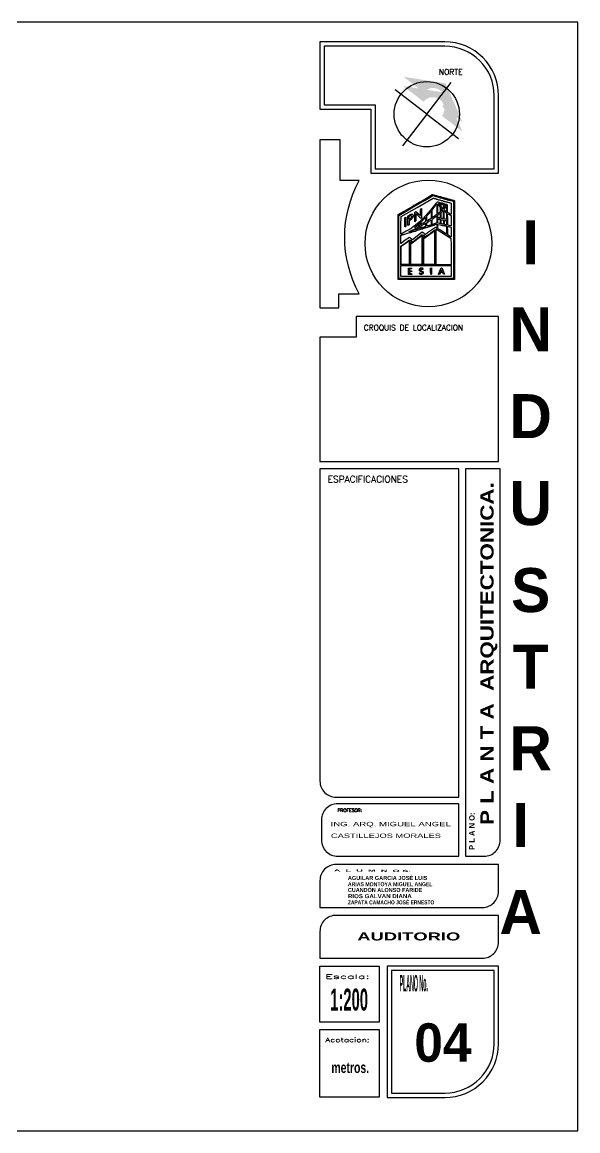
# Model space of a CAD drawing. Header units: millimetres. Extents: x 291 to 670, y 42 to 304.
# Drawn here: x 410.4 to 470.6, y 183.7 to 303.7 of the extents above; entities that cross this region are included whole.
import ezdxf
from ezdxf.enums import TextEntityAlignment as Align

# ---------------------------------------------------------------- set-up
doc = ezdxf.new("R2010")
doc.units = ezdxf.units.MM
doc.layers.get('0').update_dxf_attribs({"lineweight": 5})
doc.layers.add('PIE', color=7, linetype='Continuous', lineweight=25)
doc.styles.add('BLUE', font='cityb___.ttf')
doc.styles.add('BOLD', font='swissbo.ttf')
doc.styles.add('ROMANS', font='romans')

# ---------------------------------------------------------------- blocks, each defined once
blk = doc.blocks.new('ESIA')
h = blk.add_hatch(color=8)
h.paths.add_polyline_path([(0.758, 2.629), (0.752, 2.839), (0.752, 3.056), (0.774, 3.068), (0.801, 3.089), (1.008, 2.911), (1.014, 3.046), (1.012, 3.188), (1.03, 3.213), (1.055, 3.234), (1.061, 3.027), (1.061, 2.814), (1.032, 2.785), (0.975, 2.845), (0.904, 2.903), (0.894, 2.918), (0.884, 2.924), (0.875, 2.938), (0.861, 2.946), (0.855, 2.959), (0.84, 2.973), (0.834, 2.982), (0.82, 2.986), (0.805, 2.982), (0.805, 2.676)])
h.paths.add_polyline_path([(0.436, 2.465), (0.436, 2.889), (0.5, 2.932), (0.574, 2.973), (0.642, 2.982), (0.669, 2.959), (0.683, 2.932), (0.683, 2.878), (0.669, 2.833), (0.644, 2.79), (0.574, 2.717), (0.529, 2.697), (0.491, 2.662), (0.491, 2.484), (0.467, 2.472)])
h.paths.add_polyline_path([(0.496, 2.746), (0.496, 2.856), (0.516, 2.882), (0.584, 2.911), (0.603, 2.901), (0.619, 2.882), (0.609, 2.845), (0.584, 2.8), (0.506, 2.746)], flags=16)
h.paths.add_polyline_path([(0.299, 2.395), (0.299, 2.808), (0.316, 2.825), (0.345, 2.843), (0.351, 2.633), (0.353, 2.416), (0.328, 2.403)])
h.paths.add_polyline_path([(0.463, 0.227), (0.463, 0.516), (0.533, 0.522), (0.609, 0.524), (0.609, 0.483), (0.51, 0.483), (0.506, 0.413), (0.531, 0.399), (0.599, 0.399), (0.613, 0.365), (0.568, 0.359), (0.516, 0.359), (0.506, 0.33), (0.506, 0.277), (0.599, 0.27), (0.613, 0.235), (0.541, 0.229)])
h.paths.add_polyline_path([(1.026, 0.227), (0.987, 0.25), (0.964, 0.277), (0.964, 0.304), (0.981, 0.31), (0.997, 0.31), (0.997, 0.295), (1.026, 0.27), (1.055, 0.27), (1.082, 0.285), (1.088, 0.308), (1.09, 0.339), (1.047, 0.365), (1.032, 0.37), (1.008, 0.374), (0.995, 0.386), (0.972, 0.399), (0.964, 0.483), (0.981, 0.508), (1.012, 0.537), (1.082, 0.537), (1.125, 0.491), (1.125, 0.463), (1.096, 0.463), (1.061, 0.498), (1.047, 0.498), (1.008, 0.463), (1.008, 0.434), (1.053, 0.405), (1.115, 0.374), (1.129, 0.353), (1.127, 0.306), (1.115, 0.256), (1.061, 0.227)])
h.paths.add_polyline_path([(1.478, 0.235), (1.472, 0.378), (1.472, 0.524), (1.507, 0.537), (1.514, 0.396), (1.511, 0.25)])
h.paths.add_polyline_path([(1.836, 0.235), (1.831, 0.25), (1.953, 0.537), (1.982, 0.531), (2.098, 0.242), (2.057, 0.242), (2.048, 0.275), (2.028, 0.31), (1.976, 0.316), (1.92, 0.318), (1.871, 0.242)])
h.paths.add_polyline_path([(1.939, 0.374), (1.939, 0.388), (1.947, 0.403), (1.953, 0.427), (1.968, 0.434), (1.982, 0.427), (1.988, 0.413), (1.993, 0.399), (1.995, 0.374)], flags=16)
at = {"color": 8}
for points in [[(-0.01, 0), (-0.01, 2.959), (0.642, 3.324), (0.688, 3.364), (0.716, 3.382), (0.752, 3.395), (0.894, 3.475), (0.939, 3.504), (0.997, 3.531), (1.008, 3.543), (1.291, 3.702), (1.547, 3.867), (1.561, 3.867), (1.575, 3.861), (1.59, 3.861), (1.615, 3.855), (1.644, 3.841), (1.672, 3.841), (1.699, 3.826), (1.714, 3.826), (1.728, 3.818), (1.743, 3.818), (1.765, 3.814), (1.796, 3.797), (1.836, 3.797), (1.879, 3.779), (1.891, 3.779), (1.916, 3.774), (1.949, 3.758), (1.974, 3.758), (2.017, 3.737), (2.042, 3.737), (2.067, 3.731), (2.098, 3.715), (2.127, 3.715), (2.168, 3.696), (2.195, 3.696), (2.22, 3.692), (2.249, 3.675), (2.278, 3.675), (2.306, 3.661), (2.319, 3.661), (2.333, 3.655), (2.348, 3.655), (2.372, 3.649), (2.401, 3.634), (2.455, 3.626), (2.484, 3.611), (2.525, 3.605), (2.529, 3.595), (2.538, 3.593), (2.55, 3.595), (2.558, 3.587), (2.558, 2.292), (2.558, 0), (0, 0), (-0.01, 0)], [(0.029, 0.043), (0.029, 2.918), (0.619, 3.264), (1.231, 3.611), (1.404, 3.715), (1.478, 3.762), (1.569, 3.818), (1.596, 3.818), (1.625, 3.808), (1.639, 3.808), (1.662, 3.801), (1.693, 3.785), (1.708, 3.785), (1.718, 3.779), (1.732, 3.779), (1.78, 3.766), (1.831, 3.744), (1.846, 3.744), (1.877, 3.735), (1.914, 3.715), (1.953, 3.715), (1.995, 3.696), (2.024, 3.696), (2.048, 3.692), (2.077, 3.675), (2.092, 3.675), (2.106, 3.669), (2.121, 3.669), (2.135, 3.661), (2.145, 3.661), (2.172, 3.657), (2.203, 3.64), (2.216, 3.64), (2.23, 3.634), (2.244, 3.634), (2.269, 3.628), (2.298, 3.611), (2.327, 3.611), (2.352, 3.607), (2.381, 3.593), (2.451, 3.587), (2.486, 3.568), (2.519, 3.543), (2.519, 2.071), (2.519, 0.043), (0.043, 0.043), (0.029, 0.043)], [(0.118, 2.063), (0.116, 2.463), (0.126, 2.87), (0.855, 3.281), (1.582, 3.704), (1.596, 3.704), (1.611, 3.696), (1.625, 3.696), (1.639, 3.69), (1.65, 3.69), (1.677, 3.684), (1.708, 3.669), (1.718, 3.669), (1.732, 3.661), (1.747, 3.661), (1.761, 3.655), (1.776, 3.655), (1.801, 3.649), (1.831, 3.634), (1.846, 3.634), (1.856, 3.626), (1.871, 3.626), (1.885, 3.62), (1.9, 3.62), (1.924, 3.613), (1.953, 3.601), (1.968, 3.601), (1.982, 3.593), (1.995, 3.593), (2.019, 3.589), (2.052, 3.572), (2.063, 3.572), (2.077, 3.566), (2.092, 3.566), (2.106, 3.558), (2.121, 3.558), (2.145, 3.554), (2.174, 3.537), (2.189, 3.537), (2.203, 3.531), (2.216, 3.531), (2.23, 3.523), (2.244, 3.523), (2.269, 3.518), (2.298, 3.502), (2.313, 3.502), (2.327, 3.498), (2.341, 3.498), (2.352, 3.487), (2.366, 3.487), (2.389, 3.481), (2.416, 3.469), (2.416, 2.973), (2.393, 2.977), (2.366, 2.982), (2.311, 3.013), (2.249, 3.056), (2.249, 3.386), (2.23, 3.405), (2.189, 3.419), (2.16, 3.419), (2.135, 3.434), (2.121, 3.434), (2.096, 3.438), (2.063, 3.454), (2.038, 3.454), (2.009, 3.469), (1.953, 3.475), (1.817, 3.523), (1.776, 3.523), (1.745, 3.492), (1.708, 3.463), (1.404, 3.085), (1.39, 3.077), (1.39, 3.062), (1.375, 3.056), (1.324, 2.988), (1.266, 2.918), (1.251, 2.911), (1.245, 2.897), (1.196, 2.854), (1.144, 2.794), (1.125, 2.783), (1.101, 2.765), (0.948, 2.618), (0.78, 2.476), (0.766, 2.463), (0.756, 2.457), (0.752, 2.443), (0.737, 2.443), (0.731, 2.43), (0.669, 2.387), (0.634, 2.364), (0.609, 2.333), (0.595, 2.333), (0.584, 2.319), (0.361, 2.201), (0.126, 2.063), (0.118, 2.063)], [(0.758, 2.629), (0.752, 2.839), (0.752, 3.056), (0.774, 3.068), (0.801, 3.089), (1.008, 2.911), (1.014, 3.046), (1.012, 3.188), (1.03, 3.213), (1.055, 3.234), (1.061, 3.027), (1.061, 2.814), (1.032, 2.785), (0.975, 2.845), (0.904, 2.903), (0.894, 2.918), (0.884, 2.924), (0.875, 2.938), (0.861, 2.946), (0.855, 2.959), (0.84, 2.973), (0.834, 2.982), (0.82, 2.986), (0.805, 2.982), (0.805, 2.676), (0.758, 2.629)], [(1.295, 2.662), (1.295, 2.897), (1.363, 2.961), (1.437, 3.041), (1.458, 3.062), (1.487, 3.11), (1.493, 3.027), (1.493, 2.944), (1.493, 2.775), (1.46, 2.754), (1.419, 2.732), (1.402, 2.728), (1.383, 2.711), (1.363, 2.703), (1.342, 2.686), (1.321, 2.67), (1.295, 2.662)], [(1.54, 2.814), (1.54, 3.174), (1.575, 3.207), (1.592, 3.225), (1.602, 3.238), (1.604, 3.256), (1.617, 3.271), (1.644, 3.291), (1.656, 3.308), (1.664, 3.337), (1.679, 3.345), (1.693, 3.37), (1.708, 3.399), (1.732, 3.428), (1.747, 3.428), (1.753, 3.314), (1.753, 3.2), (1.753, 2.967), (1.747, 2.955), (1.728, 2.949), (1.71, 2.938), (1.693, 2.918), (1.547, 2.814), (1.54, 2.814)], [(1.796, 3), (1.796, 3.428), (1.85, 3.362), (1.906, 3.291), (1.906, 3.085), (1.858, 3.041), (1.796, 3)], [(1.9, 3.366), (1.831, 3.463), (1.836, 3.469), (1.906, 3.448), (1.906, 3.366), (1.9, 3.366)], [(2.028, 3.213), (1.953, 3.302), (1.949, 3.428), (1.976, 3.43), (2.009, 3.428), (2.026, 3.421), (2.052, 3.413), (2.052, 3.221), (2.028, 3.213)], [(1.949, 3.124), (1.949, 3.221), (1.968, 3.221), (1.982, 3.205), (2.003, 3.178), (1.949, 3.124)], [(1.995, 2.775), (1.974, 2.781), (1.949, 2.794), (1.949, 3.056), (2.038, 3.139), (2.052, 3.13), (2.052, 2.775), (1.995, 2.775)], [(2.092, 3.269), (2.092, 3.395), (2.112, 3.399), (2.156, 3.386), (2.168, 3.382), (2.189, 3.366), (2.16, 3.351), (2.149, 3.333), (2.135, 3.31), (2.119, 3.295), (2.112, 3.285), (2.098, 3.281), (2.092, 3.269)], [(2.195, 3.089), (2.141, 3.126), (2.092, 3.178), (2.106, 3.207), (2.119, 3.221), (2.121, 3.242), (2.152, 3.277), (2.195, 3.31), (2.201, 3.258), (2.201, 3.207), (2.203, 3.095), (2.195, 3.089)], [(2.189, 2.74), (2.145, 2.746), (2.123, 2.75), (2.092, 2.765), (2.092, 3.095), (2.125, 3.089), (2.154, 3.07), (2.203, 3.021), (2.203, 2.746), (2.189, 2.74)], [(0.299, 2.395), (0.299, 2.808), (0.316, 2.825), (0.345, 2.843), (0.351, 2.633), (0.353, 2.416), (0.328, 2.403), (0.299, 2.395)], [(0.436, 2.465), (0.436, 2.889), (0.5, 2.932), (0.574, 2.973), (0.642, 2.982), (0.669, 2.959), (0.683, 2.932), (0.683, 2.878), (0.669, 2.833), (0.644, 2.79), (0.574, 2.717), (0.529, 2.697), (0.491, 2.662), (0.491, 2.484), (0.467, 2.472), (0.436, 2.465)], [(0.496, 2.746), (0.496, 2.856), (0.516, 2.882), (0.584, 2.911), (0.603, 2.901), (0.619, 2.882), (0.609, 2.845), (0.584, 2.8), (0.506, 2.746), (0.496, 2.746)], [(0.745, 2.366), (0.758, 2.387), (0.801, 2.414), (0.84, 2.457), (0.855, 2.457), (0.89, 2.49), (0.979, 2.579), (0.993, 2.579), (0.999, 2.56), (0.999, 2.538), (0.997, 2.49), (0.975, 2.478), (0.944, 2.469), (0.909, 2.443), (0.857, 2.426), (0.801, 2.395), (0.791, 2.381), (0.752, 2.366), (0.745, 2.366)], [(1.041, 2.511), (1.041, 2.622), (1.067, 2.643), (1.082, 2.67), (1.111, 2.69), (1.115, 2.705), (1.177, 2.761), (1.231, 2.821), (1.245, 2.814), (1.245, 2.637), (1.233, 2.62), (1.214, 2.612), (1.196, 2.606), (1.179, 2.587), (1.165, 2.587), (1.129, 2.569), (1.088, 2.546), (1.041, 2.511)], [(1.041, 2.348), (1.041, 2.443), (1.055, 2.465), (1.086, 2.474), (1.115, 2.492), (1.146, 2.513), (1.179, 2.525), (1.237, 2.56), (1.243, 2.527), (1.243, 2.492), (1.245, 2.416), (1.218, 2.401), (1.2, 2.395), (1.185, 2.381), (1.158, 2.381), (1.115, 2.362), (1.101, 2.362), (1.09, 2.354), (1.074, 2.352), (1.047, 2.348), (1.041, 2.348)], [(1.295, 2.422), (1.295, 2.587), (1.388, 2.651), (1.493, 2.705), (1.493, 2.484), (1.437, 2.465), (1.408, 2.465), (1.369, 2.443), (1.354, 2.443), (1.33, 2.439), (1.301, 2.422), (1.295, 2.422)], [(1.54, 2.505), (1.54, 2.74), (1.569, 2.765), (1.59, 2.779), (1.639, 2.808), (1.685, 2.849), (1.699, 2.849), (1.753, 2.897), (1.759, 2.823), (1.759, 2.746), (1.761, 2.587), (1.714, 2.554), (1.699, 2.554), (1.675, 2.548), (1.644, 2.534), (1.631, 2.529), (1.604, 2.525), (1.575, 2.505), (1.54, 2.505)], [(1.885, 2.794), (1.871, 2.808), (1.803, 2.814), (1.803, 2.924), (1.813, 2.946), (1.836, 2.973), (1.906, 3.015), (1.906, 2.794), (1.885, 2.794)], [(1.891, 2.546), (1.879, 2.554), (1.821, 2.56), (1.803, 2.573), (1.803, 2.752), (1.906, 2.746), (1.906, 2.554), (1.891, 2.546)], [(2.024, 2.519), (2.009, 2.525), (1.995, 2.525), (1.98, 2.534), (1.953, 2.54), (1.947, 2.626), (1.949, 2.717), (1.997, 2.723), (2.052, 2.717), (2.057, 2.624), (2.057, 2.525), (2.024, 2.519)], [(2.18, 2.484), (2.168, 2.49), (2.156, 2.49), (2.127, 2.498), (2.11, 2.507), (2.098, 2.525), (2.098, 2.69), (2.203, 2.682), (2.203, 2.49), (2.18, 2.484)], [(2.381, 2.443), (2.366, 2.447), (2.341, 2.451), (2.313, 2.465), (2.259, 2.469), (2.253, 2.73), (2.249, 2.992), (2.292, 2.982), (2.416, 2.911), (2.416, 2.443), (2.381, 2.443)], [(0.118, 1.646), (0.118, 2.015), (0.157, 2.021), (0.2, 2.044), (0.229, 2.044), (0.254, 2.048), (0.285, 2.063), (0.299, 2.063), (0.351, 2.079), (0.407, 2.106), (0.421, 2.106), (0.475, 2.123), (0.531, 2.145), (0.56, 2.145), (0.584, 2.16), (0.599, 2.16), (0.624, 2.164), (0.655, 2.18), (0.669, 2.18), (0.694, 2.187), (0.723, 2.201), (0.78, 2.209), (0.828, 2.232), (0.882, 2.247), (0.987, 2.284), (0.997, 2.284), (1.024, 2.29), (1.055, 2.304), (1.111, 2.313), (1.15, 2.333), (1.179, 2.333), (1.272, 2.366), (1.286, 2.366), (1.348, 2.385), (1.408, 2.416), (1.437, 2.416), (1.478, 2.436), (1.493, 2.436), (1.518, 2.441), (1.547, 2.457), (1.575, 2.457), (1.615, 2.476), (1.644, 2.476), (1.685, 2.498), (1.753, 2.519), (1.759, 2.478), (1.759, 2.432), (1.761, 2.339), (1.73, 2.354), (1.693, 2.366), (1.419, 2.18), (1.336, 2.125), (1.297, 2.094), (1.251, 2.071), (1.245, 2.057), (1.231, 2.057), (1.212, 2.071), (1.162, 2.116), (1.096, 2.16), (0.648, 1.805), (0.584, 1.86), (0.551, 1.889), (0.506, 1.912), (0.316, 1.786), (0.132, 1.646), (0.118, 1.646)], [(0.491, 2.174), (0.491, 2.189), (0.508, 2.193), (0.531, 2.209), (0.56, 2.209), (0.584, 2.226), (0.619, 2.249), (0.692, 2.279), (0.772, 2.313), (0.78, 2.327), (0.791, 2.327), (0.809, 2.333), (0.834, 2.339), (0.84, 2.354), (0.909, 2.383), (0.979, 2.422), (0.993, 2.422), (0.999, 2.401), (0.999, 2.381), (0.997, 2.333), (0.96, 2.325), (0.919, 2.304), (0.861, 2.298), (0.818, 2.279), (0.766, 2.259), (0.737, 2.259), (0.694, 2.24), (0.642, 2.216), (0.613, 2.216), (0.584, 2.201), (0.574, 2.201), (0.491, 2.174)], [(0.551, 0.669), (0.551, 1.619), (0.814, 1.84), (1.096, 2.057), (1.096, 0.669), (0.56, 0.669), (0.551, 0.669)], [(1.129, 0.669), (1.129, 1.877), (1.262, 1.978), (1.402, 2.071), (1.54, 2.168), (1.672, 2.269), (1.679, 1.472), (1.679, 0.669), (1.129, 0.669)], [(1.129, 1.926), (1.129, 2.038), (1.165, 2.021), (1.2, 2.003), (1.212, 1.974), (1.175, 1.951), (1.129, 1.926)], [(1.158, 0.69), (1.158, 1.871), (1.65, 2.216), (1.65, 0.69), (1.158, 0.69)], [(1.728, 0.669), (1.728, 2.292), (1.747, 2.292), (2.401, 1.877), (2.414, 1.579), (2.414, 1.28), (2.416, 0.675), (2.077, 0.669), (1.732, 0.669), (1.728, 0.669)], [(2.195, 2.063), (2.017, 2.189), (1.92, 2.24), (1.821, 2.304), (1.803, 2.333), (1.803, 2.498), (1.902, 2.492), (2.009, 2.465), (2.092, 2.457), (2.106, 2.451), (2.174, 2.443), (2.203, 2.43), (2.203, 2.071), (2.195, 2.063)], [(2.401, 1.941), (2.333, 1.98), (2.259, 2.03), (2.253, 2.22), (2.249, 2.416), (2.29, 2.414), (2.333, 2.401), (2.416, 2.387), (2.416, 1.945), (2.401, 1.941)], [(0.118, 0.669), (0.118, 1.524), (0.314, 1.662), (0.51, 1.805), (0.516, 1.239), (0.516, 0.669), (0.118, 0.669)], [(0.138, 0.69), (0.138, 1.516), (0.491, 1.763), (0.491, 0.69), (0.147, 0.69), (0.138, 0.69)], [(0.545, 1.672), (0.545, 1.798), (0.566, 1.79), (0.619, 1.734), (0.545, 1.672)], [(0.58, 0.69), (0.58, 1.627), (1.076, 2.009), (1.076, 0.69), (0.58, 0.69)], [(0.118, 0.138), (0.118, 0.634), (1.262, 0.64), (2.41, 0.64), (2.416, 0.392), (2.416, 0.138), (0.118, 0.138)], [(0.463, 0.227), (0.463, 0.516), (0.533, 0.522), (0.609, 0.524), (0.609, 0.483), (0.51, 0.483), (0.506, 0.413), (0.531, 0.399), (0.599, 0.399), (0.613, 0.365), (0.568, 0.359), (0.516, 0.359), (0.506, 0.33), (0.506, 0.277), (0.599, 0.27), (0.613, 0.235), (0.541, 0.229), (0.463, 0.227)], [(1.026, 0.227), (0.987, 0.25), (0.964, 0.277), (0.964, 0.304), (0.981, 0.31), (0.997, 0.31), (0.997, 0.295), (1.026, 0.27), (1.055, 0.27), (1.082, 0.285), (1.088, 0.308), (1.09, 0.339), (1.047, 0.365), (1.032, 0.37), (1.008, 0.374), (0.995, 0.386), (0.972, 0.399), (0.964, 0.483), (0.981, 0.508), (1.012, 0.537), (1.082, 0.537), (1.125, 0.491), (1.125, 0.463), (1.096, 0.463), (1.061, 0.498), (1.047, 0.498), (1.008, 0.463), (1.008, 0.434), (1.053, 0.405), (1.115, 0.374), (1.129, 0.353), (1.127, 0.306), (1.115, 0.256), (1.061, 0.227), (1.026, 0.227)], [(1.478, 0.235), (1.472, 0.378), (1.472, 0.524), (1.507, 0.537), (1.514, 0.396), (1.511, 0.25), (1.478, 0.235)], [(1.836, 0.235), (1.831, 0.25), (1.953, 0.537), (1.982, 0.531), (2.098, 0.242), (2.057, 0.242), (2.048, 0.275), (2.028, 0.31), (1.976, 0.316), (1.92, 0.318), (1.871, 0.242), (1.836, 0.235)], [(1.939, 0.374), (1.939, 0.388), (1.947, 0.403), (1.953, 0.427), (1.968, 0.434), (1.982, 0.427), (1.988, 0.413), (1.993, 0.399), (1.995, 0.374), (1.939, 0.374)]]:
    blk.add_lwpolyline(points, dxfattribs=at)

msp = doc.modelspace()

# ---------------------------------------------------------------- hatches: boundary and pattern name
at = {"layer": 'PIE'}
for points in [[(455.888, 294.506), (458.101, 292.802), (456.236, 297.018), (451.683, 297.746), (453.896, 296.041, -0.9999999)], [(455.855, 293.504), (458.068, 291.799), (456.203, 296.015), (451.651, 296.743), (453.863, 295.039, -1)]]:
    msp.add_hatch(color=3, dxfattribs=at).paths.add_polyline_path(points)

# ---------------------------------------------------------------- linework, layer by layer
at = {"layer": 'Defpoints'}
msp.add_lwpolyline([(290.565, 183.651), (470.565, 183.651), (470.565, 303.651), (290.565, 303.651)], close=True, dxfattribs=at)
at = {"layer": 'PIE', "color": 3}
for q in [(456.851, 297.109), (450.784, 296.334), (451.56, 290.267), (457.627, 291.042)]:
    msp.add_line((454.206, 293.688), q, dxfattribs=at)
for points in [[(456.172, 301.519), (442.632, 301.519), (442.632, 294.219), (448.155, 294.219), (448.155, 287.302), (461.975, 287.302), (461.975, 295.716, 0.4142136)], [(456.172, 301.043), (443.108, 301.043), (443.108, 294.695), (448.631, 294.695), (448.631, 287.778), (461.499, 287.778), (461.499, 295.716, 0.4142136)], [(446.877, 286.499), (444.832, 286.499), (444.832, 290.921), (442.632, 290.921), (442.632, 272.722), (444.662, 272.722), (444.662, 274.253), (446.877, 274.253, -0.2541906)], [(444.373, 219.773), (457.69, 219.773), (457.69, 255.312), (442.632, 255.312), (442.632, 221.514, 0.4142136)], [(460.412, 213.372, 0.4142136), (462.153, 215.113), (462.153, 255.312), (458.404, 255.312), (458.404, 213.372)], [(444.551, 213.372), (457.69, 213.372), (457.69, 219.059), (444.551, 219.059, 0.4142136), (442.81, 217.318), (442.81, 215.113, 0.4142136)], [(460.234, 207.826, 0.4142136), (461.975, 209.567), (461.975, 212.469), (444.373, 212.469, 0.4142136), (442.632, 210.728), (442.632, 207.826)], [(461.975, 204.074), (461.975, 206.975), (444.373, 206.975, 0.4142136), (442.632, 205.235), (442.632, 202.333), (460.234, 202.333, 0.4142136)], [(461.975, 193.068), (461.975, 201.482), (449.898, 201.482), (449.898, 187.265), (456.172, 187.265, 0.4142136)], [(461.499, 193.068), (461.499, 201.006), (450.374, 201.006), (450.374, 187.741), (456.172, 187.741, 0.4142136)]]:
    msp.add_lwpolyline(points, format="xyb", close=True, dxfattribs=at)
for points in [[(442.632, 256.106), (461.975, 256.106), (461.975, 271.777), (446.552, 271.777), (446.552, 269.545), (442.632, 269.545)], [(442.632, 201.482), (449.047, 201.482), (449.047, 195.416), (442.632, 195.416)], [(442.632, 194.629), (449.047, 194.629), (449.047, 187.278), (442.632, 187.278)]]:
    msp.add_lwpolyline(points, close=True, dxfattribs=at)
for centre, radius in [((454.206, 293.688), 3.538), ((454.374, 279.696), 6.858)]:
    msp.add_circle(centre, radius, dxfattribs=at)

# ---------------------------------------------------------------- block references
at = {"layer": 'PIE', "color": 3, "xscale": 2.380284277021807, "yscale": 2.380284277021807, "zscale": 2.380284277021758}
msp.add_blockref('ESIA', (451.112, 275.788), dxfattribs=at)

# ---------------------------------------------------------------- texts
at = {"layer": 'PIE', "color": 3, "style": 'ROMANS'}
for s, height, p in [('NORTE', 0.5951, (455.527, 297.966)), ('CROQUIS DE LOCALIZACION', 0.59507, (447.382, 270.286)), ('ESPACIFICACIONES', 0.71409, (443.462, 253.82)), ('PROFESOR:', 0.357, (444.53, 218.171))]:
    msp.add_text(s, height=height, dxfattribs=at).set_placement(p)
at = {"layer": 'PIE', "color": 3, "style": 'BLUE'}
for s, height, p in [('I', 4.761, (465.457, 277.453)), ('N', 4.761, (465.457, 268.04)), ('D', 4.761, (465.457, 258.627)), ('U', 4.761, (465.457, 249.214)), ('S', 4.761, (465.457, 239.801)), ('T', 4.761, (465.457, 231.498)), ('R', 4.761, (465.457, 222.687)), ('I', 4.761, (464.375, 214.356)), ('A', 4.761, (464.375, 204.943)), ('04', 4.1655, (455.953, 191.121))]:
    msp.add_text(s, height=height, dxfattribs=at).set_placement(p, align=Align.CENTER)
at = {"layer": 'PIE', "color": 3}
for s, height, rotation, style, width, p, p2 in [('P L A N T A  ARQUITECTONICA.', 1.42817, 90, 'BOLD', 1.228431, (461.438, 216.759), (461.438, 253.848)), ('A  L  U  M  N  O S.', 0.23803, 359.52887, 'BLUE', 3.90008, (444.134, 211.723), (452.482, 211.655))]:
    msp.add_text(s, height=height, rotation=rotation, dxfattribs=dict(at, style=style, width=width)).set_placement(p, p2, align=Align.FIT)
at = {"layer": 'PIE', "color": 3, "style": 'BLUE'}
msp.add_text('P L A N O:', height=0.5951, rotation=90, dxfattribs=at).set_placement((459.389, 214.054))
at = {"layer": 'PIE', "color": 3}
for s, rotation, width, p, p2 in [('ING. ARQ. MIGUEL ANGEL  ', 0.00587, 1.298827, (443.787, 216.616), (457.39, 216.617)), ('CASTILLEJOS MORALES ', 0.00653, 1.302561, (443.822, 215.351), (456.017, 215.352))]:
    msp.add_text(s, height=0.47606, rotation=rotation, dxfattribs=dict(at, width=width)).set_placement(p, p2, align=Align.FIT)
for s, height, style, width, p, p2 in [('AGUILAR GARCIA JOSÉ LUIS', 0.43321, 'BLUE', 1.519461, (445.661, 210.806), (454.271, 210.806)), ('ARIAS MONTOYA MIGUEL ANGEL', 0.43321, 'BLUE', 1.357946, (445.661, 210.131), (454.825, 210.131)), ('CUANDÓN ALONSO FARIDE', 0.43321, 'BLUE', 1.415794, (445.661, 209.508), (453.72, 209.508)), ('RIOS GALVAN DIANA', 0.43321, 'BLUE', 1.614267, (445.661, 208.834), (452.576, 208.834)), ('ZAPATA CAMACHO JOSÉ ERNESTO', 0.43321, 'BLUE', 1.290448, (445.661, 208.159), (455.015, 208.159)), ('AUDITORIO', 0.8664, 'BLUE', 2.51522, (446.673, 204.257), (457.835, 204.257)), ('Escala:', 0.4761, 'ROMANS', 2, (443.21, 200.104), (448.015, 200.104)), ('PLANO No.', 1.7852, 'BOLD', 0.229493, (451.255, 198.736), (454.323, 198.736)), ('1:200', 2.3803, 'BOLD', 0.492607, (443.746, 196.666), (447.838, 196.666)), ('Acotacion:', 0.4761, 'ROMANS', 1.358974, (443.21, 193.251), (448.015, 193.251)), ('metros.', 1.1901, 'BOLD', 0.680279, (443.87, 189.908), (447.962, 189.908))]:
    msp.add_text(s, height=height, dxfattribs=dict(at, style=style, width=width)).set_placement(p, p2, align=Align.FIT)

doc.saveas('drawing.dxf')
